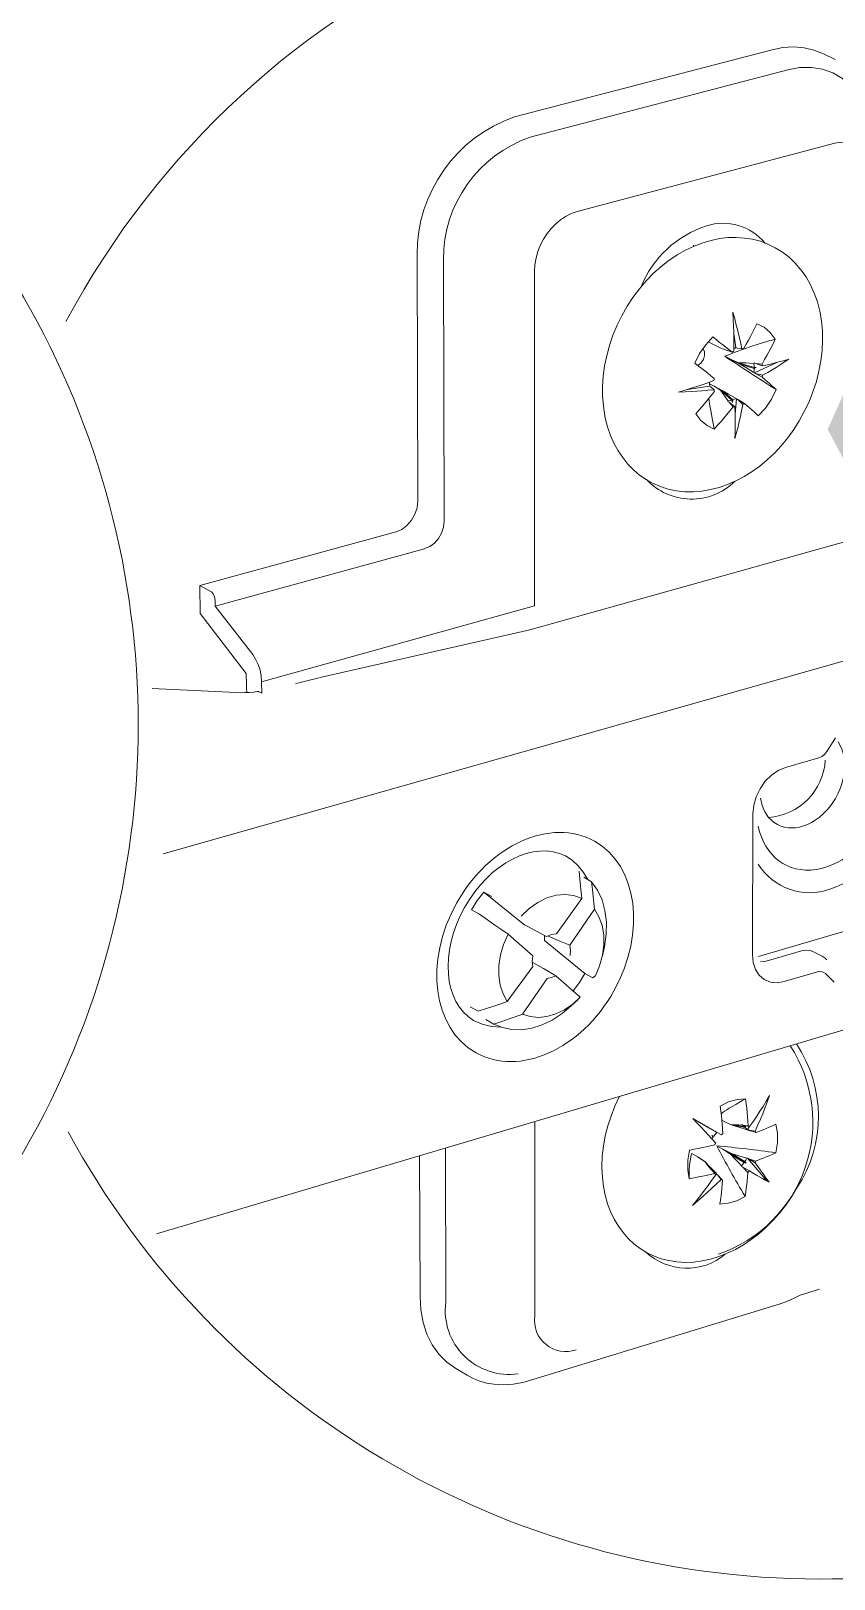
# Model space of a CAD drawing. Header units: metres. Extents: x -8.4 to 7.9, y -3.9 to 2.
# Drawn here: x 7.6952 to 7.7802, y -2.0718 to -1.908 of the extents above; entities that cross this region are included whole.
import ezdxf

# ---------------------------------------------------------------- set-up
doc = ezdxf.new("R2010")
doc.units = ezdxf.units.M
doc.header["$MEASUREMENT"] = 0
doc.layers.add('PDF22_Geometry_Num_Penna__1', color=255, linetype='Continuous', lineweight=18)
doc.layers.add('PDF22_Geometry_Num_Penna__7', color=7, linetype='Continuous', lineweight=18)

msp = doc.modelspace()

# ---------------------------------------------------------------- hatches: boundary and pattern name
at = {"layer": 'PDF22_Geometry_Num_Penna__1', "linetype": 'Continuous', "lineweight": 18}
msp.add_hatch(color=255, dxfattribs=at).paths.add_polyline_path([(7.853115634356548, -1.980710456654862), (7.812307108677847, -1.953883043269848), (7.800607532817257, -1.951315570155839), (7.793188071649046, -1.94503985571127), (7.782055901389637, -1.94446798234945), (7.779488428275628, -1.950174801939289), (7.786053057908201, -1.9624462511617), (7.797469675594972, -1.969865712329911), (7.798324507130611, -1.97271912212483), (7.841417547749505, -2.002112519370307), (7.853973444399279, -1.980710456654862)])

# ---------------------------------------------------------------- linework, layer by layer
at = {"layer": 'PDF22_Geometry_Num_Penna__7', "color": 7, "linetype": 'Continuous', "lineweight": 18, "flags": 128}
for points in [[(7.612252105580199, -2.071758503945611, 0.0101431254602089), (7.616130121815048, -2.071840412890664, 1.000007863365457), (7.61612535490331, -1.890964246599792)], [(7.852403026534591, -2.033797282122288, 0.1564719646939167), (7.869119897593037, -1.981400874598977, 0.7804121421289808), (7.69892880666012, -1.938770565124916)], [(7.733850700121986, -1.961003760176648), (7.734449380047642, -1.960753565580852), (7.735001893113359, -1.960338063841404), (7.735476964994663, -1.959794486296964), (7.735837364352895, -1.959163042793286), (7.736063730891948, -1.958473518401299), (7.736130747301536, -1.957783994009312), (7.736063581966593, -1.931662040029232, -0.3195597222700898), (7.746375173521932, -1.917100118852444), (7.773618088646393, -1.909996379436072)], [(7.736854524525092, -1.96279890640149), (7.737407037590811, -1.962574029115982), (7.737913383796589, -1.96220171572938), (7.73833186404313, -1.961728133101622), (7.738649075048515, -1.96116072750044), (7.738853102784373, -1.960529283996763), (7.738920119193962, -1.959872523182796), (7.738853549560434, -1.932190576112853, -0.3194679545842854), (7.748024372899224, -1.919247473541011), (7.775279202052057, -1.912109481293072)], [(7.748486786125384, -1.933479078281206), (7.748532952985323, -1.932765725832476), (7.748658050283221, -1.932033013087643), (7.748847185483617, -1.931343488695655), (7.749133122164525, -1.930656942810761), (7.749447354662819, -1.93004337034964), (7.749819668049422, -1.929456604452355), (7.750238148295961, -1.928916005415009), (7.75069981689535, -1.928440933533704), (7.751221055636591, -1.92799862523042), (7.751761654673937, -1.927641204379282), (7.752372248627966, -1.927323993373897), (7.752994756610364, -1.927109540863214), (7.780258521284478, -1.919889639670223, -0.5387967663631328), (7.78464139447157, -1.92384584171626)], [(7.772870483366094, -1.930453957552385, 0.3056984583380206), (7.766672210105937, -1.928632600465117, 0.220679574249143), (7.759760435471709, -1.935072728501221)], [(7.772160705125878, -1.948726502865406), (7.772905331899081, -1.947913370429067), (7.773539753909852, -1.946976629948376), (7.774037164594351, -1.945957980522632, -0.004651419292181818), (7.768615090282586, -1.942434853407892), (7.769371035382743, -1.942818634046801), (7.769257852113216, -1.942772467186863)], [(7.772137472770553, -1.996175907958256, 0.3509979152313222), (7.779729091648728, -1.998840331478137, 0.4649656711895847), (7.786867083896662, -1.980419754362606)], [(7.779243446067244, -1.985196386187355, -0.3769883840097168), (7.773254412930359, -1.991239926004038), (7.772850825219282, -1.990663584881577), (7.772555953017092, -1.989984485264415), (7.772375753337978, -1.989216030434468)], [(7.699158240907676, -2.024510445932236, 0.2752441382244358), (7.778681401778829, -2.071840412890664, 0.05647355657008673), (7.799002266419582, -2.069548451682741)], [(7.752902273965133, -2.047587323185973, -0.5593269646288365), (7.748510167406063, -2.044006710884342), (7.748510167406063, -2.023428205380061)], [(7.746759698787614, -2.050114884304947, -0.4960148738406126), (7.739103446305525, -2.04254947628918), (7.739069193473958, -2.026230235927629)], [(7.764874383224716, -2.026440965304446), (7.764706097573971, -2.027505781590129), (7.764694183545601, -2.028519963255233), (7.764862469196344, -2.029471596271389, -0.0774450507555435), (7.76511296164285, -2.02679376946959), (7.765857588416055, -2.027224163744503)], [(7.769211536327924, -2.026874784862515), (7.768524990443029, -2.026422051784407), (7.76777738516273, -2.025993146763041, 0.01650723422351488), (7.770758870762642, -2.031343290128516), (7.770828865679323, -2.030895024811047), (7.770883968060541, -2.030483990832238), (7.770930134920479, -2.030102741924357), (7.770973323273323, -2.029708089734559), (7.771020979386811, -2.029282163220286), (7.771064167739657, -2.028817516113806), (7.771131184149245, -2.028735607168754), (7.771212944168941, -2.028656974581503), (7.771619510387112, -2.02888631962765), (7.771979909745343, -2.029084390349322), (7.772297120750729, -2.029282461070995), (7.77261135324902, -2.029456703735924), (7.772952392311148, -2.029648817443412), (7.773300877641007, -2.029855823686362), (7.773062597073582, -2.029505849102956), (7.77282729501325, -2.029163320787282), (7.77259943922065, -2.02884908828899), (7.772364137160317, -2.028531877283604), (7.772105007043243, -2.028195305982116), (7.771811624094599, -2.027811078567143)], [(7.771913489037174, -2.027607497607348), (7.772297716452148, -2.027458572252708), (7.772658115810377, -2.027314114658706), (7.772987240844135, -2.027177103332436), (7.773301473342426, -2.027043070513259), (7.773638044643914, -2.026895634412165), (7.774013336537609, -2.026725859507874, 0.01176958535515852), (7.76777738516273, -2.025993146763041)]]:
    msp.add_lwpolyline(points, format="xyb", dxfattribs=at)
for points in [[(7.779039865107451, -1.910427667263113), (7.778045043738449, -1.910031525819768), (7.776995119988231, -1.909793245252343), (7.775899029378073, -1.909703890039558), (7.774758261161524, -1.909770906449146), (7.773617492944974, -1.9099972729882)], [(7.783306874368621, -1.915884292257155), (7.782699258921688, -1.914788201646998), (7.781942718120111, -1.913839547137936), (7.781049165992266, -1.913057689026071), (7.780032005820067, -1.912460498353961), (7.778937404463456, -1.912065846164162), (7.77776238341534, -1.911870753949583), (7.776532259986007, -1.9118841572315), (7.775278308499931, -1.912109034517008)], [(7.780293518742817, -1.911036176262175), (7.779039567256741, -1.910427071561694)], [(7.777026990014122, -1.948285088114251), (7.777524400698625, -1.94724856764595), (7.777942880945166, -1.94618672986736), (7.778303280303397, -1.945102553285574), (7.778574324448843, -1.944004973421871), (7.778778352184701, -1.942920796840085), (7.778903449482599, -1.941836620258299), (7.778961530370908, -1.940762868451338), (7.778937702314166, -1.939715923208213), (7.778836433073011, -1.938673445725726), (7.778656233393895, -1.937671178088993), (7.778406038798097, -1.936686781494816), (7.778079892271434, -1.935748551760579), (7.777673326053264, -1.934878827689476), (7.777207189693239, -1.93404335644994), (7.776657655134614, -1.933274901619993), (7.776058975208959, -1.932574952453181), (7.775412639169818, -1.9319658477527), (7.774711200749457, -1.931425248715353), (7.77395465994788, -1.930948687580502), (7.773163866314738, -1.930564460165529), (7.772376051188687, -1.930272566470433), (7.77154951547043, -1.930055135452657), (7.770691705427699, -1.929922591887026), (7.769833895384967, -1.92986302174517), (7.768952257285492, -1.929886849801913), (7.768060194411194, -1.929988119043069), (7.767169620790441, -1.930172786482823), (7.766287982690968, -1.930427448839259), (7.765372091759926, -1.930780401929758), (7.764469604110801, -1.931195903669206), (7.763589455264875, -1.931705228382078), (7.76355371317976, -1.931729056438821)], [(7.765328158780307, -1.930803187509018), (7.765293905948739, -1.930733192592337), (7.765270077891997, -1.930667665436295)], [(7.763553862105115, -1.931728609662757), (7.762742218922322, -1.932269208700103), (7.761893344400868, -1.932937883542441), (7.761081701218076, -1.933658682258903), (7.760301332359758, -1.934450965145592), (7.759577555136201, -1.935296861159953), (7.758899944772586, -1.936203816569716), (7.758280415297279, -1.937149492571686), (7.757715988203192, -1.938144313940687), (7.757218577518691, -1.939159984859338), (7.756776269215409, -1.940209908609557), (7.756415869857176, -1.941283660416517), (7.756122486908533, -1.942376772519582), (7.755894631115933, -1.943460949101368), (7.755750173521931, -1.9445466149367), (7.755683157112343, -1.945642705546857), (7.755692092633621, -1.946716457353818), (7.755704006661992, -1.946977076724439)], [(7.748498402303047, -1.968854509171899), (7.748486488274675, -1.933478780430496)], [(7.769574616342537, -1.941903189891824), (7.769574616342537, -1.941168987893444), (7.769574616342537, -1.940503291558199), (7.769562702314167, -1.939873337308068), (7.769540363510971, -1.939240404550844), (7.769507599932949, -1.938537476876939), (7.769461433073011, -1.937780936075363), (7.769665460808869, -1.938494288524093), (7.769833746459612, -1.939148070830967), (7.769990118081986, -1.93974377224953), (7.770127129408256, -1.940335005907455), (7.770273076255804, -1.940957513889854), (7.770422001610444, -1.94165597380312)], [(7.770421405909025, -1.941655824877765), (7.77051076112181, -1.941643910849394), (7.770601605588142, -1.941643910849394), (7.770872649733588, -1.941170328221636), (7.771110930301012, -1.940729509171899), (7.771322404304603, -1.9403348569821), (7.771538346068833, -1.939928290763931), (7.771764712607886, -1.93948896096774), (7.772002993175312, -1.939000485804518)], [(7.772002993175312, -1.938999443327035), (7.772771448005259, -1.939362821192359), (7.77342671956568, -1.939915334258077), (7.773955404574655, -1.940628686706807), (7.773720102514322, -1.941114183362936), (7.773492246721722, -1.941565427187498), (7.773277794211039, -1.941971993405668), (7.773061852446809, -1.942368134849012), (7.772826550386477, -1.942795550616832), (7.772567420269401, -1.943270622498136)], [(7.767338055366541, -1.940390257214026), (7.766593428593336, -1.94121828218583), (7.765947092554193, -1.942153533412975), (7.765449681869694, -1.943167715078079)], [(7.766840793607394, -1.940910900253851), (7.767417134729855, -1.941204283202494)], [(7.76749561839175, -1.941228409109946), (7.767416687953792, -1.941204581053203), (7.767279676627521, -1.941125650615243)], [(7.767279974478231, -1.941125948465953), (7.768128848999683, -1.941541450205401)], [(7.769391587081684, -1.942005203759753), (7.769031187723454, -1.941722245585935), (7.76870504119679, -1.941451201440489), (7.768387830191405, -1.941203985351784), (7.768070619186019, -1.940967194037905), (7.767734047884532, -1.940697639146005), (7.767337906441186, -1.940390852915445)], [(7.769563298015584, -1.940017943827424), (7.769767325751443, -1.941507197373833), (7.769719669637959, -1.941577192290515)], [(7.766288131616322, -1.941623359150453), (7.766456417267066, -1.941949505677117), (7.76648024532381, -1.942367985923658), (7.76635514802591, -1.942795401691477), (7.766096017908835, -1.943158779556801), (7.765756468100254, -1.943405995645505)], [(7.768129295775748, -1.941541896981465), (7.768477781105607, -1.941669972786456), (7.768897750605695, -1.941815919634004)], [(7.768862008520581, -1.941781517877082), (7.768999019846849, -1.941858959061495), (7.769392182783103, -1.942004905909043)], [(7.770229292201539, -1.943284323630763), (7.769258298889279, -1.942772020410799)], [(7.770115960006659, -1.943124228874525), (7.769371333233454, -1.942818931897511)], [(7.769574914193245, -1.941902594190405), (7.769484069726915, -1.941948761050344), (7.76939173600704, -1.942005352685107)], [(7.769574914193245, -1.941588361692113), (7.769653844631208, -1.941576447663742), (7.769720861040796, -1.941576447663742)], [(7.769766878975379, -1.941507197373833), (7.769912825822927, -1.941589106318886)], [(7.770421256983671, -1.941655527027056), (7.769911932270801, -1.941588510617467)], [(7.772599737071359, -1.943461544802786), (7.773143314615798, -1.943339426011981), (7.773606472468731, -1.943223264235361), (7.774045802264921, -1.943113059472926), (7.774476196539834, -1.942999876203399), (7.774927440364396, -1.942880735919687), (7.775401022992154, -1.942728832057953), (7.774927440364396, -1.943043064556245), (7.774476196539834, -1.943339426011981), (7.774045802264921, -1.943610470157427), (7.773618386497103, -1.943869600274502), (7.773155228644169, -1.944140644419949), (7.772611651099729, -1.944444452143416)], [(7.765450426496467, -1.943167864003434), (7.765837632418534, -1.943477628741087), (7.766186117748394, -1.943744205125894), (7.766503328753779, -1.943991421214598), (7.766817561252069, -1.944241615810395), (7.767146686285828, -1.944502235181017), (7.767507085644058, -1.944785193354834)], [(7.77167491061904, -1.943202861461775), (7.771232602315755, -1.943168608630208), (7.770829014604677, -1.943144780573465), (7.770115662155948, -1.943123931023815)], [(7.770116108932013, -1.943123633173106), (7.770884563761959, -1.943363402994078), (7.771721524255041, -1.94361955460406), (7.771934487512177, -1.94361955460406)], [(7.770229292201539, -1.943283727929345), (7.770939666143176, -1.943496691186481), (7.771721524255041, -1.943734971753907), (7.771721524255041, -1.943936020982672), (7.771697696198298, -1.94414004871853)], [(7.77022988790296, -1.9432838768547), (7.770895584238203, -1.94366512576258), (7.771698291899717, -1.944140197643885), (7.771741480252563, -1.944174450475452)], [(7.771721077478978, -1.943132866545094), (7.77167491061904, -1.943202861461775), (7.771706184943512, -1.943406889197633), (7.771721077478978, -1.943619852454769)], [(7.771933891810758, -1.94361955460406), (7.771720928553623, -1.94373571638068)], [(7.771721524255041, -1.943133164395803), (7.771867471102589, -1.943215073340856)], [(7.771878640504187, -1.944252785211993), (7.771741629177918, -1.944173854774033)], [(7.774135753179125, -1.943092358848631), (7.771742522730045, -1.944175046176871)], [(7.77256801597082, -1.943270324647427), (7.771866577550461, -1.943213733012664)], [(7.77186717325188, -1.943214626564791), (7.772599885996713, -1.943461842653495), (7.772579036447063, -1.943363551919432), (7.772568611672239, -1.943271218199555)], [(7.771878193728123, -1.944253529838766), (7.772579632148482, -1.944657117549843), (7.77260048169813, -1.944546912787409), (7.772610906472956, -1.944444154292707)], [(7.772611651099729, -1.94444489891948), (7.771878938354898, -1.944252785211993)], [(7.767482959736607, -1.945983446758276), (7.766829177429734, -1.946038549139492), (7.766221561982799, -1.946081737492339), (7.765654156381616, -1.946127904352277), (7.765065901230785, -1.946160667930298), (7.764424032952282, -1.946196410015412), (7.763722594531925, -1.946232152100526), (7.764424032952282, -1.946028124364668), (7.76505547645596, -1.94582409662881), (7.765645220860336, -1.945630493667776), (7.766209647954427, -1.945451783242207), (7.766805349372992, -1.945238819985071), (7.767472534961782, -1.944997560910553)], [(7.764670802264921, -1.945945768643551), (7.766986591529588, -1.945597283313691)], [(7.767506341017286, -1.950140251257012), (7.766739375440884, -1.949776873391688), (7.766072189852093, -1.949224360325971), (7.765540526336024, -1.948513986384333), (7.765912839722627, -1.948095506137792), (7.766253878784755, -1.947708300215726), (7.766569600536594, -1.947347900857495), (7.766864472738782, -1.946987501499264), (7.767178705237074, -1.94660327408429), (7.767530169074027, -1.946172879809378)], [(7.766986144753523, -1.945596538686918), (7.767135070108165, -1.945675469124878)], [(7.766986591529588, -1.945596389761564), (7.767032758389527, -1.945541287380346), (7.767008930332783, -1.945362576954777), (7.766986591529588, -1.945168973993744)], [(7.766997760931186, -1.945337855345907), (7.767495171615686, -1.945596985462982), (7.768160867950933, -1.946015465709523)], [(7.767135070108165, -1.945675320199523), (7.767483555438024, -1.94598359568363), (7.767507383494766, -1.946081886417693), (7.767529722297962, -1.946172730884024)], [(7.767506787793349, -1.944785937981607), (7.767482959736607, -1.944885717969217), (7.767472534961782, -1.944997411985198)], [(7.767553401429352, -1.945630791518486), (7.768341216555403, -1.94604778251148)], [(7.768161314726995, -1.946015465709523), (7.76852469259232, -1.946536704450766), (7.768737655849455, -1.946830087399409), (7.768987850445252, -1.947156233926073)], [(7.768987105818479, -1.947155787150008), (7.769179219525966, -1.947134937600359), (7.769371333233454, -1.947085792233327), (7.768724997194313, -1.946522854392785), (7.768162059353769, -1.946015018933459)], [(7.769427180241443, -1.947316030831602), (7.769461433073011, -1.947056900714527), (7.768873177922178, -1.946522258691366), (7.768341514406111, -1.946047186810062)], [(7.768341663331465, -1.946047484660771), (7.769010338173802, -1.946443626104116), (7.769810067328225, -1.946908273210596)], [(7.774036866743644, -1.945957235895858), (7.773786672147847, -1.945733847863897), (7.773551370087515, -1.94552088460676), (7.773335428323285, -1.94531387836381), (7.77310906178423, -1.945114318388591), (7.772861845695528, -1.944898376624362), (7.77257888752171, -1.944657117549843)], [(7.766919277269289, -1.946931654491274), (7.767010121735621, -1.947481189049899), (7.767123305005149, -1.948163267174154), (7.767200746189562, -1.948569833392324), (7.767279676627521, -1.94901958796334), (7.76738392437577, -1.94953784819749), (7.767507532420121, -1.950139506630239)], [(7.767506936718704, -1.950139655555594), (7.767879250105305, -1.949709261280682), (7.768218799913888, -1.949333969386986), (7.768513672116074, -1.948973570028756), (7.768818969093091, -1.948608702909886), (7.769143626366207, -1.94821702922718), (7.769484665428336, -1.947801527487732), (7.769575509894666, -1.94778961345936), (7.76966486510745, -1.94778961345936)], [(7.769089417537118, -1.947289522118476), (7.768952406210848, -1.94722548421598), (7.768986659042414, -1.947155489299299)], [(7.769665014032806, -1.947789762384715), (7.769088672910343, -1.947289373193121)], [(7.769089119686408, -1.947289671043831), (7.769485261129755, -1.947801974263796)], [(7.769426584540025, -1.947316328682311), (7.769371482158808, -1.947085494382618)], [(7.769810514104289, -1.946908571061305), (7.769642228453544, -1.946987501499265), (7.76946202877443, -1.947057496415946)], [(7.770522377299474, -1.947530334416931), (7.770398769255121, -1.948206455527), (7.770273671957223, -1.948805135452657), (7.77015006391287, -1.949357648518375), (7.770014541840149, -1.949913140091185), (7.769856680964229, -1.950522244791666), (7.76968541680639, -1.95115517754889), (7.769709244863132, -1.950565433144512), (7.769719669637959, -1.950003984557516), (7.769719669637959, -1.949485724323366), (7.769709244863132, -1.948973421103401), (7.769700309341855, -1.948410483262858), (7.769664567256739, -1.947789464534006)], [(7.769700011491147, -1.948578024286829), (7.769856383113518, -1.94695175941415)], [(7.770002478886421, -1.947024732837924), (7.769856532038873, -1.94695175941415)], [(7.770703470530715, -1.947429214101129), (7.770974514676163, -1.947676430189833), (7.771224709271958, -1.94788939344697), (7.771460011332292, -1.948094910436374), (7.771674463842975, -1.948285534890315), (7.771902319635575, -1.948499987400997), (7.772161449752651, -1.948726353940052)], [(7.73385084904734, -1.961004504803422), (7.713102568638768, -1.966696431857797), (7.714310353264907, -1.967362128193042)], [(7.747977759263223, -1.971393984319235), (7.784074286721085, -1.961310248556499)], [(7.73685437559974, -1.962799353177554), (7.714728535660737, -1.968887421675274), (7.714716621632365, -1.968241085636133)], [(7.8149883607628, -1.965102334861721), (7.709214127629093, -1.995094412032854)], [(7.713101972937349, -1.966696729708507), (7.713125800994093, -1.969666301280046), (7.718003106358583, -1.975992650345192)], [(7.714309608638133, -1.967362426043751), (7.714513636373991, -1.96756645377961), (7.714658093967992, -1.967883664784995), (7.714716174856304, -1.968241085636133)], [(7.718681461348971, -1.974003156532544), (7.714728982436802, -1.968887570600629)], [(7.74849884907911, -1.968854062395835), (7.719629669081971, -1.976885606771619), (7.719586480729123, -1.976272034310498), (7.719461383431226, -1.975652504835192), (7.719257355695368, -1.975041910881165), (7.7189952470712, -1.974477483787076), (7.718681014572907, -1.974002411905771)], [(7.723221897561264, -1.977097378625918), (7.723707394217395, -1.97697228132802), (7.724137788492304, -1.976847184030122), (7.7245547794853, -1.976748893296059), (7.724985173760213, -1.976632731519439), (7.725446842359598, -1.976522526757005), (7.725953188565378, -1.976407854233931), (7.747977759263223, -1.971393537543172)], [(7.718058953366573, -1.978022056152884), (7.718027679042097, -1.977606554413436), (7.718015765013726, -1.977199988195266), (7.718003850985354, -1.975992203569128)], [(7.719382155142557, -1.977955337594005), (7.719641285259631, -1.978104262948646), (7.719629371231259, -1.976886053547683)], [(7.708064721741974, -1.977606852264145), (7.716930248103748, -1.978022354003593)], [(7.719202104388796, -1.977912447091868), (7.718759796085513, -1.977976484994364), (7.718298127486125, -1.978010737825931), (7.717834969633192, -1.978034565882674), (7.717380747301537, -1.978046479911045), (7.716930992730522, -1.978022651854302)], [(7.719382452993266, -1.977956082220778), (7.7193482001617, -1.977935232671128), (7.719312458076586, -1.97792182938921), (7.719291608526937, -1.97792182938921), (7.719257355695368, -1.977912893867932), (7.719233527638624, -1.977912893867932), (7.71920225331415, -1.977912893867932)], [(7.779412178494051, -1.984259050005245), (7.780337004946372, -1.982812984811682)], [(7.775028709605553, -1.985951884511449), (7.778565686778275, -1.984948127621169)], [(7.778565686778275, -1.984948425471878), (7.778879919276567, -1.98480247862433), (7.779173302225208, -1.984579090592369), (7.779411582792634, -1.984258901079891)], [(7.771596426957143, -1.990844529187466), (7.771687271423473, -1.989950977059621), (7.771944912287004, -1.989047000156951), (7.772352967758718, -1.988204082649683), (7.772893566796065, -1.987420735284272), (7.773550327610031, -1.986766952977398), (7.774272615580039, -1.986272520799991), (7.775029156381616, -1.985952331287513)], [(7.771529559472909, -2.005739894233296), (7.771596575882497, -1.990844380262112)], [(7.754144311422837, -1.997822426679166), (7.75367072879508, -1.997053971849219), (7.753106301700991, -1.996365936710778), (7.752474858197314, -1.995780660067039), (7.751751080973759, -1.995314523707013)], [(7.753219336045164, -1.996944064937494), (7.753298266483124, -1.997743794091916), (7.753368261399804, -1.99848842086512), (7.753435277809392, -1.9991809237642), (7.75349038019061, -1.999824281296249)], [(7.752236428704534, -2.00474492393894), (7.75483368688947, -2.000963709184607), (7.754766670479882, -2.000309926877733), (7.754699654070294, -1.999605509950282), (7.754617745125242, -1.998860883177077), (7.754528389912458, -1.998040304473006)], [(7.753693365448986, -1.997575061665108), (7.754528836688521, -1.998039708771588)], [(7.75587497296912, -2.004928251050503), (7.756067086676606, -2.003604304647745), (7.756090914733348, -2.002316100330101), (7.75594198937871, -2.001097890929139), (7.755636692401693, -1.999957122712589), (7.755151195745566, -1.998931027019113), (7.754528687763167, -1.998040453398361)], [(7.743131877148561, -1.99914369242554), (7.742433417235294, -2.000037244553386), (7.741822823281267, -2.001006748612098)], [(7.743968837641645, -1.999605361024927), (7.743131877148561, -1.99914369242554), (7.747459647954426, -2.002625567217045)], [(7.753489784489193, -1.999823685594831), (7.752643888474831, -1.999515410110724), (7.751729486797335, -1.99940520534829), (7.750767429006355, -1.999482646532703), (7.749787500172819, -1.999765604706521), (7.748826931635384, -2.000242165841372), (7.747911040704342, -2.000887012626967), (7.747065144689981, -2.001685252527842)], [(7.750802128613988, -2.003549649042592), (7.753490231265254, -1.999823536669476)], [(7.741822972206623, -2.001007344313517), (7.742658443446158, -2.00147050216645)], [(7.742657847744739, -2.001469906465031), (7.743506722266193, -2.002068586390688), (7.744299005152883, -2.002625567217045), (7.745031717897716, -2.003130424169277), (7.745709328261332, -2.003605496050582)], [(7.754926765236122, -2.008011452667633), (7.755378009060684, -2.006937700860672), (7.755683306037697, -2.005829696222144), (7.755827763631697, -2.00473658411908), (7.755817338856875, -2.003661343058572), (7.755647563952583, -2.002659075421839), (7.755308014144002, -2.001756587772715), (7.754834431516245, -2.000964304886026)], [(7.745709030410622, -2.003604900349163), (7.745223533754493, -2.004678652156124), (7.744894408720737, -2.005786656794653), (7.744714209041621, -2.006894661433181), (7.74470229501325, -2.007977348761421), (7.744851220367893, -2.008991530426525), (7.745156517344905, -2.009922313893031), (7.745607761169468, -2.010730978568731)], [(7.748318202623932, -2.005888223886518), (7.745709030410622, -2.003605198199873)], [(7.747460094730489, -2.002625269366336), (7.748553206833555, -2.003213524517167), (7.749752055938413, -2.003852414288577)], [(7.749752055938413, -2.003851967512513), (7.75028074094739, -2.003619643959273), (7.750801979688632, -2.003549649042592)], [(7.772183937481201, -2.00595792095249), (7.785171717659435, -2.002139474859497)], [(7.749536858800959, -2.003729848721707), (7.749548772829329, -2.004000892867153), (7.749536858800959, -2.004282361787425)], [(7.749536858800959, -2.00428251071278), (7.753818462746884, -2.007740557447542)], [(7.752248044882195, -2.005855907084561), (7.752306125770505, -2.005291479990472), (7.752236130853823, -2.00474492393894), (7.751006007424491, -2.004250491761532), (7.749877153236313, -2.003787333908599)], [(7.755671392009327, -2.005876607708856), (7.755875419745185, -2.004927953199793)], [(7.748251186214342, -2.006554218072472), (7.74944705681211, -2.00724374246446), (7.750735261129752, -2.007997304758943)], [(7.748306437520916, -2.007005164046324), (7.748251335139698, -2.006461586501885), (7.748318351549286, -2.005888223886518)], [(7.774903612307654, -2.008607749787616), (7.774147071506078, -2.008732847085514), (7.773438186817988, -2.008665830675926), (7.772791850778845, -2.008394786530479), (7.7722512517415, -2.007945031959464), (7.771855110298154, -2.007322523977065), (7.771607894209452, -2.00657789720386), (7.77152896377149, -2.005739447457232)], [(7.773234010156775, -2.006397250748681), (7.772815529910234, -2.006473202679548), (7.772407474438517, -2.006461288651176)], [(7.773234605858193, -2.006396655047262), (7.776744776467079, -2.005367580846693), (7.777221337601929, -2.005291628915826), (7.777672581426493, -2.005321413986755), (7.77807914764466, -2.005483742623313)], [(7.778079892271434, -2.005483742623313), (7.778925788285794, -2.005932007940782)], [(7.779412178494051, -2.00630417240203), (7.779321334027721, -2.006228220471163), (7.779231978814937, -2.006149290033203), (7.77913070957378, -2.006068870341697), (7.779027951079079, -2.006000364678562), (7.778926681837924, -2.005931859015428)], [(7.708515518790473, -2.035303811009836), (7.800110568908818, -2.008118976773684)], [(7.748305692894141, -2.00700501512097), (7.745607165468047, -2.010731127494086), (7.744929555104432, -2.010958983286686), (7.744196842359599, -2.011207688628937), (7.743394134698085, -2.011466818746012), (7.742534835401805, -2.01174977691983)], [(7.749819072348003, -2.008270284934), (7.747209900134693, -2.012066392223796), (7.74802452182458, -2.012325522340872), (7.748894245895682, -2.012404452778831), (7.749807158319631, -2.0123136083125), (7.750734963279045, -2.012042564167054), (7.751647875702992, -2.011603234370863), (7.752529513802467, -2.011001575938113), (7.753332221463981, -2.010270352446827)], [(7.750735261129752, -2.007996857982879), (7.75027210327682, -2.008191950197458), (7.74981937019871, -2.008270880635418)], [(7.753332668240046, -2.010270054596118), (7.750735410055108, -2.007997453684297)], [(7.75257642528918, -2.009602720081971), (7.753242121624422, -2.008701721686394), (7.753818462746884, -2.00774115314896), (7.754653933986419, -2.008204311001894)], [(7.754653338285, -2.00820356637512), (7.754735247230053, -2.00814548548681), (7.754802263639642, -2.008102297133965), (7.75486928004923, -2.008054641020479), (7.754927360937541, -2.008011452667633)], [(7.778417357125051, -2.007581803019495), (7.774904208009072, -2.00860789871297)], [(7.779263699915476, -2.007761258071837), (7.779016483826772, -2.007604886449464), (7.778735014906501, -2.007537870039875), (7.778417803901116, -2.007581058392721)], [(7.780168421444919, -2.008666128526635), (7.779264444542247, -2.007762151623965)], [(7.741700853415817, -2.011275151814589), (7.742536324655352, -2.011748734442347)], [(7.752372993254739, -2.01119592352592), (7.751401999942479, -2.012007566708713), (7.75037441499546, -2.01268517707233), (7.749300663188499, -2.013206415813572), (7.748216486606711, -2.013545965622153), (7.747142734799749, -2.013712762019352), (7.746092811049533, -2.013691912469701), (7.745097989680532, -2.01348937398739), (7.744173163228212, -2.013117060600788), (7.745019059242572, -2.012822188398599), (7.745811342129261, -2.012552633506699), (7.746532140845722, -2.012302438910902), (7.747209751209339, -2.012065647597023)], [(7.753071006391941, -2.010530525041384), (7.752372546478676, -2.011196221376629)], [(7.742026553166416, -2.012721365933507), (7.742939465590365, -2.013127932151677), (7.743934286959367, -2.013378126747473), (7.74497378593476, -2.013452589424793)], [(7.743338436615448, -2.012642137644838), (7.744173907854983, -2.013117209526142)], [(7.75747755871041, -2.020774951261778), (7.757453730653668, -2.020795800811428), (7.756992062054281, -2.021801046955254), (7.756584006582567, -2.022840545930648), (7.756247435281076, -2.023890469680866), (7.755976391135632, -2.024952307459456), (7.755784277428146, -2.026017123745138), (7.755659180130245, -2.027074493763089), (7.755613013270307, -2.028125906766854), (7.755624927298677, -2.028328445249165)], [(7.768141060878764, -2.021814003461108), (7.769019720471145, -2.021347867101082), (7.769923697373817, -2.021076822955635), (7.77080533547329, -2.021011295799593), (7.770872351882878, -2.021542959315661), (7.770930432771187, -2.022025477464698), (7.770973621124035, -2.022467785767981), (7.771009363209147, -2.022910094071265), (7.771040637533623, -2.023371762670652), (7.771086804393563, -2.023881087383523)], [(7.77080533547329, -2.021011295799593), (7.770511952524648, -2.021179581450337), (7.770240908379201, -2.021338931579803), (7.76977626127272, -2.021612954232342), (7.769403947886119, -2.021836342264304), (7.769089715387826, -2.022025477464698), (7.768818671242379, -2.022193763115442), (7.768592304703327, -2.022342688470083), (7.768230416091549, -2.022616711122622)], [(7.771232751241111, -2.023947805942403), (7.771640806712825, -2.023372954073489), (7.772004184578148, -2.022839801303874), (7.772328841851265, -2.022342390619374), (7.772657966885023, -2.021836044413595), (7.772996027440059, -2.021280552840784), (7.77334749127701, -2.020681872915127), (7.773097296681214, -2.021374375814208), (7.772861994620881, -2.022002840810792), (7.772623714053455, -2.02259258521517), (7.772386922739577, -2.023168926337631), (7.772126303368956, -2.023779520291658), (7.771821006391941, -2.024442238119811)], [(7.767667329325652, -2.025696189605887), (7.767247359825565, -2.025237499513593), (7.766852707635766, -2.024817530013506), (7.766492308277535, -2.024431813344986), (7.766105102355469, -2.024026736380362), (7.76568960061602, -2.023584428077079), (7.765226442763086, -2.023101909928042), (7.765790869857176, -2.023428056454706), (7.766319554866151, -2.023736331938812), (7.766794626747456, -2.02400290832362), (7.767247359825565, -2.024262038440695), (7.767734345735239, -2.024533082586141), (7.768263030744214, -2.024839868816702), (7.767878803329242, -2.024625416306018)], [(7.765226442763086, -2.023113526105704), (7.767734345735239, -2.024547677270896), (7.767734345735239, -2.024616182934031)], [(7.768262435042796, -2.024839273115283), (7.768332429959478, -2.024760342677324), (7.768411360397438, -2.024681412239364), (7.768377107565871, -2.024172087526492), (7.768332429959478, -2.023698504898734), (7.768298177127911, -2.023259175102543), (7.768252010267971, -2.02281686679926), (7.768195418633208, -2.022343284171502), (7.76814031625199, -2.02181310990898)], [(7.768298028202556, -2.023271238056269), (7.76853333026289, -2.023406760128992)], [(7.767259571704645, -2.024896460451465), (7.767451685412133, -2.024963476861053)], [(7.767384669002543, -2.025068171385366), (7.767259571704646, -2.02489690722753)], [(7.767451536486777, -2.024964072562472), (7.767585569305953, -2.024783872883357), (7.767733005407048, -2.024615587232613)], [(7.767733750033821, -2.024547528345542), (7.767879696881368, -2.024626458783501)], [(7.769223003580231, -2.023735885162749), (7.768533479188243, -2.023406760128992)], [(7.770409640806009, -2.023811539242906), (7.77006115547615, -2.023780264918432), (7.769755858499134, -2.023756436861689), (7.769222705729521, -2.023735587312039)], [(7.769223450356294, -2.023735736237394), (7.769923399523107, -2.023857855028199), (7.770691854353054, -2.023991887847377), (7.770816951650953, -2.023866790549478)], [(7.769391587081684, -2.023811539242906), (7.76923521545931, -2.023735587312039)], [(7.769391587081684, -2.023811688168261), (7.77004834789565, -2.023924871437788), (7.770758721837287, -2.024049968735686), (7.770871905106813, -2.02416017349812), (7.770974663601517, -2.024286760049566)], [(7.769392331708459, -2.023811390317551), (7.770116108932013, -2.024027332081781), (7.770973918974744, -2.024286462198856), (7.771031999863053, -2.024262634142114)], [(7.770546652132277, -2.02382643177837), (7.770409640806009, -2.023746012086864), (7.770409640806009, -2.023811539242906), (7.770558566160651, -2.023890469680866), (7.77069110972628, -2.023991738922022)], [(7.77054635428157, -2.023826133927662), (7.771232900166464, -2.023948252718466), (7.771153969728505, -2.023913999886899), (7.771086953318917, -2.023881236308879)], [(7.77108740009498, -2.023881534159587), (7.770546801057633, -2.02382643177837)], [(7.770840184006278, -2.023881534159587), (7.770758275061223, -2.024049819810331)], [(7.771177648859893, -2.02435556356341), (7.771031702012345, -2.024263229843532)], [(7.771212497392878, -2.023948252718466), (7.771032297713764, -2.024262485216759)], [(7.771820410690522, -2.024442833821229), (7.771177053158474, -2.024354967861991)], [(7.771177648859893, -2.024355712488764), (7.771922275633098, -2.02459399305619), (7.771879087280252, -2.024512084111137), (7.771821006391941, -2.024442089194456)], [(7.774025250565981, -2.023709823225686), (7.773661872700656, -2.023881087383523), (7.773311898117252, -2.024027034231072), (7.772987240844135, -2.024161067050248), (7.772670029838749, -2.024298078376518), (7.772318566001796, -2.024430621942149), (7.771922424558452, -2.024594439832254)], [(7.774013634388319, -2.026726157358584), (7.774181920039063, -2.025673255101272), (7.774193834067435, -2.024659073436168), (7.774025548416691, -2.023710418927105)], [(7.76756203909992, -2.025891430745821), (7.767088456472162, -2.026006103268895), (7.766649126675971, -2.026092479974587), (7.766241071204255, -2.026184813694464), (7.765822590957714, -2.026263744132423), (7.765383261161523, -2.026354588598754), (7.764873936448653, -2.026440965304446)], [(7.767259571704645, -2.025248519989836), (7.767314674085861, -2.025156186269959), (7.767384669002543, -2.025068320310721)], [(7.767666733624233, -2.025696338531242), (7.767608652735922, -2.025787182997573), (7.767562485875984, -2.025891430745821)], [(7.768410764696019, -2.026339100361872), (7.770860586779862, -2.027831332415373), (7.770668473072376, -2.027767294512878)], [(7.768524841517674, -2.026421456082988), (7.768411658248147, -2.026339547137936), (7.769382651560405, -2.026828022301158)], [(7.740153072205035, -2.049561924463157), (7.739202928442425, -2.048885803353087), (7.738379371231262, -2.048038418085181), (7.737677932810903, -2.047043596716179), (7.737113505716814, -2.045926656556373), (7.736706939498643, -2.044684619098667), (7.736459723409939, -2.043350247921085), (7.736380792971981, -2.04195034958746), (7.736334626112042, -2.027042921587904)], [(7.766523731527363, -2.027686725896017), (7.76571208834457, -2.027153573126403)], [(7.76571208834457, -2.027153722051757), (7.765858035192118, -2.027223716968439)], [(7.765857439490701, -2.027223121267021), (7.766546963882688, -2.027674365091582), (7.767068202623931, -2.028240281439218), (7.767370521093853, -2.028567917219428), (7.767721984930804, -2.02891938105638), (7.767562634801339, -2.028837472111328), (7.767428601982162, -2.028736202870172)], [(7.767088009696098, -2.028465903351499), (7.767146090584409, -2.028453989323127), (7.766794626747456, -2.028026573555308), (7.76652358260201, -2.027687023746727)], [(7.767270592180888, -2.028599042618548), (7.76731526978728, -2.028646698732033), (7.767361436647218, -2.028677973056507), (7.766919128343935, -2.028159712822357), (7.766524476154138, -2.027686130194599)], [(7.76741639010308, -2.028761371255106), (7.767428304131452, -2.028736053944817), (7.76696514627852, -2.0281835408791), (7.766546666031979, -2.027674216166228)], [(7.770387153077457, -2.028115928768093), (7.770534589178554, -2.027944664610255), (7.770668621997729, -2.027767443438233), (7.769900167167783, -2.0273042855853), (7.769210642775795, -2.026875380563934)], [(7.769211238477214, -2.026875231638579), (7.769732477218457, -2.027435190972029), (7.770048198970296, -2.027767294512878), (7.77038625952533, -2.028115779842738)], [(7.769382949411114, -2.026827873375803), (7.770093323352753, -2.027042325886486), (7.770963047423854, -2.027304434510654)], [(7.770860437854508, -2.027831630266083), (7.7707383190637, -2.027663344615339), (7.770024966614971, -2.027224014819148), (7.76938309833647, -2.026827873375804)], [(7.770523419776956, -2.028264556272024), (7.770386408450686, -2.028184136580518), (7.770386408450686, -2.02811712017093)], [(7.770962302797082, -2.027304881286718), (7.770849119527555, -2.027495505740658), (7.770738914765121, -2.027663791391403)], [(7.773085680503553, -2.029729386060272), (7.771020085834681, -2.0272914780048)], [(7.771154267579214, -2.027371748770952), (7.771020234760036, -2.027291329079445)], [(7.764862767047055, -2.029472043047453), (7.765360177731556, -2.029381198581121), (7.765823335584487, -2.029288864861244), (7.766241815831029, -2.029212912930377), (7.766648382049198, -2.0291205792105), (7.767078776324111, -2.029020799222891), (7.767553848205416, -2.028919529981735)], [(7.768242925821339, -2.029548441754383), (7.767709773051725, -2.03006819124208), (7.767224276395594, -2.030522413573735), (7.766762607796207, -2.030937915313183), (7.766287535914905, -2.031368309588095), (7.765767786427207, -2.03182253191975), (7.765191445304747, -2.032296114547508), (7.765654603157681, -2.031728708946327), (7.766084997432592, -2.031200023937351), (7.766467735594019, -2.030702613252851), (7.766840048980622, -2.030202224061257), (7.767224276395594, -2.029663114277457), (7.767651692163414, -2.029052520323429)], [(7.767236339349322, -2.028544089162685), (7.76708741399468, -2.028465158724726)], [(7.767224723171659, -2.028544089162685), (7.767190470340091, -2.028500900809839), (7.767145792733699, -2.028453244696355)], [(7.767236190423966, -2.028544089162685), (7.767553401429352, -2.02891938105638), (7.767596589782197, -2.028984908212422), (7.767651692163414, -2.029053413875557)], [(7.767608652735922, -2.029119834583727), (7.767721836005451, -2.028984312511004)], [(7.767721984930804, -2.028984759287067), (7.767858996257075, -2.029065178978574)], [(7.76785854948101, -2.029064285426446), (7.768242776895984, -2.029548292829029), (7.768321707333944, -2.029585524167689), (7.768388723743532, -2.029616798492163)], [(7.768388128042113, -2.029617394193582), (7.767859443033138, -2.029064881127865)], [(7.770758572911933, -2.03134343905387), (7.76987991331955, -2.03180808616035), (7.768975936416882, -2.03207764105225), (7.768094298317407, -2.032156571490209), (7.768161314726995, -2.031705327665648), (7.768219395615305, -2.031277911897828), (7.768262583968151, -2.030893684482855), (7.768310240081637, -2.030499032293056), (7.768353428434481, -2.030079062792969), (7.76838768126605, -2.029617394193582)], [(7.771212497392878, -2.028656676730794), (7.770522973000889, -2.028265003048088)], [(7.770523121926245, -2.028264854122733), (7.771063720963592, -2.028817367188451)], [(7.776587809143289, -2.041793084412959), (7.778644468290879, -2.041158662402189)], [(7.747867256650077, -2.050862340659881), (7.774350652465873, -2.042765269128055)], [(7.77435095031658, -2.042764524501282), (7.775165572006466, -2.042471141552639), (7.775968279667983, -2.042121166969233), (7.776587809143289, -2.041793531189023)], [(7.747867405575433, -2.050862340659881), (7.747268725649776, -2.051033604817718), (7.746229226674383, -2.051224229271659), (7.745188238445444, -2.051280820906422), (7.744172567526793, -2.051224229271659), (7.743426451500041, -2.051099131973761), (7.742704163530033, -2.050895104237902), (7.742014639138046, -2.050615124571177), (7.741348942802801, -2.050275574762596), (7.740153072205035, -2.049562222313866)]]:
    msp.add_lwpolyline(points, dxfattribs=at)
for points in [[(7.768897154904276, -1.941815323932585), (7.768909068932646, -1.941815323932585)], [(7.770703321605359, -1.947429660877193), (7.770001883185002, -1.94702458391257), (7.770523121926245, -1.947530930118349), (7.770613966392577, -1.947481784751318)], [(7.771912893335753, -2.027607795458058), (7.771154863280633, -2.027372493397725), (7.771811624094599, -2.027811823193916), (7.771854812447445, -2.027709064699214)]]:
    msp.add_lwpolyline(points, close=True, dxfattribs=at)
at = {"layer": 'PDF22_Geometry_Num_Penna__7', "color": 7, "linetype": 'Continuous', "lineweight": 18}
for centre, radius, start, end in [((7.787312204582537, -1.988912739573918), 0.05009744372445131, 105.4630215947005, 111.91421152405), ((7.765100430245327, -1.950990509224105), 0.006556148025051025, 223.3624379582281, 314.1325280909599), ((7.763158965699296, -2.023485662436617), 0.01477182039475191, 288.8258074825231, 33.14777823576685), ((7.764746256403174, -2.022872110521318), 0.01377050767903438, 326.6590696351978, 33.77808669091581), ((7.764590845325174, -2.032616740564125), 0.006330908270896465, 226.9245092531398, 309.9852166872659)]:
    msp.add_arc(centre, radius, start, end, dxfattribs=at)
for centre, major_axis, ratio, start_param, end_param in [((7.767281820291163, -1.943403910346023), (0.006384754504849358, 0.01241996699685962), 0.7803926172384904, 2.22258326178952, 4.720603039502068), ((7.779177800921535, -1.988339259089529), (0.004232946678703189, 0.007883782424956604), 0.7356840025070538, 2.415211725130266, 6.105641734012352), ((7.776812669791728, -1.987077989340573), (0.002646663156956893, 0.004910212874004034), 0.7353086379392343, 2.855617204188632, 5.902889082318642), ((7.747039881861686, -2.004102752351661), (0.004868418379679274, 0.008703143438130155), 0.6838829831642576, 0.02633357549935411, 3.116995048065591), ((7.767019527143261, -2.025339090149752), (0.006771241551153167, 0.01189216619521235), 0.7706993982499142, 2.216609488022803, 4.722221068498076)]:
    msp.add_ellipse(centre, major_axis=major_axis, ratio=ratio, start_param=start_param, end_param=end_param, dxfattribs=at)
msp.add_ellipse((7.748568690027207, -2.004955234271134), major_axis=(0.006263978783639076, 0.01119852803687384), ratio=0.7424519457311806, dxfattribs=at)

doc.saveas('drawing.dxf')
